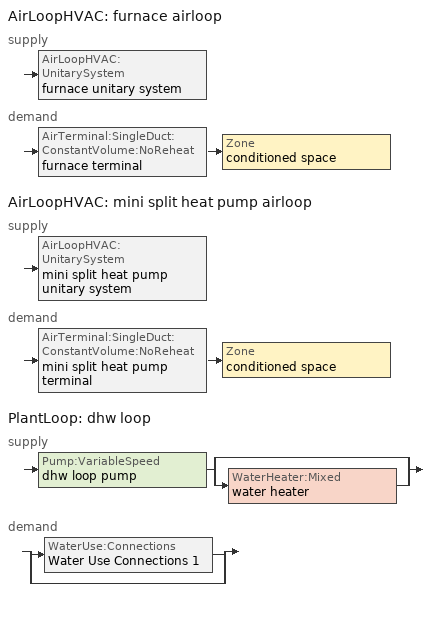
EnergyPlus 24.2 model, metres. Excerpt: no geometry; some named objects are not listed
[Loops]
AirLoopHVAC 'furnace airloop'
 supply: AirLoopHVAC:UnitarySystem 'furnace unitary system'
 demand: AirTerminal:SingleDuct:ConstantVolume:NoReheat 'furnace terminal' > Zone 'conditioned space'
AirLoopHVAC 'mini split heat pump airloop'
 supply: AirLoopHVAC:UnitarySystem 'mini split heat pump unitary system'
 demand: AirTerminal:SingleDuct:ConstantVolume:NoReheat 'mini split heat pump terminal' > Zone 'conditioned space'
PlantLoop 'dhw loop'
 supply: Pump:VariableSpeed 'dhw loop pump' > split
  | bypass
  | WaterHeater:Mixed 'water heater'
 demand: split
  | WaterUse:Connections 'Water Use Connections 1'
  | bypass
[ZoneControl:Thermostat]
conditioned space Thermostat: Zone or ZoneList=conditioned space; Control Type Schedule=conditioned space Thermostat Schedule; Control 1=conditioned space temperature setpoint; Temperature Difference Between Cutout And Setpoint {deltaC}=0
[ThermostatSetpoint:DualSetpoint]
conditioned space temperature setpoint: Heating Setpoint Temperature Schedule=heating setpoint; Cooling Setpoint Temperature Schedule=cooling setpoint
[AirLoopHVAC:UnitarySystem] Control Type=Load; Controlling Zone or Thermostat Location=conditioned space; Dehumidification Control Type=None; Availability Schedule=Always On Discrete; Fan Placement=BlowThrough; DX Heating Coil Sizing Ratio=1; Use DOAS DX Cooling Coil=No; Minimum Supply Air Temperature {C}=2; Latent Load Control=SensibleOnlyLoadControl; Heating Supply Air Flow Rate Method=SupplyAirFlowRate; No Load Supply Air Flow Rate Method=SupplyAirFlowRate; No Load Supply Air Flow Rate {m3/s}=0; No Load Supply Air Flow Rate Control Set To Low Speed=Yes; Maximum Supply Air Temperature {C}=48.8889; Maximum Outdoor Dry-Bulb Temperature for Supplemental Heater Operation {C}=21; Ancillary On-Cycle Electric Power {W}=0; Ancillary Off-Cycle Electric Power {W}=0
Name | Supply Fan | Supply Air Fan Operating Mode Schedule | Heating Coil | Cooling Supply Air Flow Rate Method | Heating Supply Air Flow Rate {m3/s} | Cooling Coil | Cooling Supply Air Flow Rate {m3/s} | Design Specification Multispeed Object
unit heater unitary system | unit heater supply fan | unit heater auto fan schedule | unit heater htg coil | None | 0.00141584
furnace unitary system | furnace supply fan | furnace auto fan schedule | furnace htg coil | None | 0.372838
mini split heat pump unitary system | mini split heat pump supply fan | mini split heat pump auto fan schedule | mini split heat pump htg coil | SupplyAirFlowRate | 0.472419 | mini split heat pump clg coil | 0.472419 | Unitary System Performance Multispeed 1
[Fan:SystemModel] Availability Schedule=Always On Discrete; Speed Control Method=Discrete; Electric Power Minimum Flow Rate Fraction=0.2; Design Pressure Rise {Pa}=500; Motor Efficiency=1; Motor In Air Stream Fraction=1; Design Electric Power Consumption {W}=Autosize; Design Power Sizing Method=PowerPerFlow; Electric Power Per Unit Flow Rate Per Unit Pressure {W/((m3/s)-Pa)}=1.66667; Fan Total Efficiency=0.7; Motor Loss Radiative Fraction=0
Name | Design Maximum Air Flow Rate {m3/s} | Electric Power Per Unit Flow Rate {W/(m3/s)} | Number of Speeds | Speed Flow Fraction 1 | Speed Electric Power Fraction 1 | Speed Flow Fraction 2 | Speed Electric Power Fraction 2 | Speed Flow Fraction 3 | Speed Electric Power Fraction 3 | Speed Flow Fraction 4 | Speed Electric Power Fraction 4
unit heater supply fan | 0.00141584 | 1e-06 | 1 | 1 | 1
furnace supply fan | 0.372838 | 1059.44 | 1 | 1 | 1
mini split heat pump supply fan | 0.581797 | 148.322 | 4 | 0.20706 | 0.00888 | 0.252 | 0.016 | 0.812 | 0.53539 | 1 | 1
[Coil:Heating:Fuel] Availability Schedule=Always On Discrete; On Cycle Parasitic Electric Load {W}=0; Off Cycle Parasitic Fuel Load {W}=0
Name | Fuel Type | Burner Efficiency | Nominal Capacity {W}
unit heater htg coil | OtherFuel1 | 0.75 | 0.293071
furnace htg coil | FuelOilNo2 | 0.83 | 12544.3
[AirTerminal:SingleDuct:ConstantVolume:NoReheat] Availability Schedule=Always On Discrete
Name | Maximum Air Flow Rate {m3/s}
furnace terminal | 0.372838
mini split heat pump terminal | 0.472419
[Zone equipment]
conditioned space: unit heater unitary system, furnace terminal, mini split heat pump terminal
[AirLoopHVAC] Design Return Air Flow Fraction of Supply Air Flow=1
Name | Design Supply Air Flow Rate {m3/s}
furnace airloop | 0.372838
mini split heat pump airloop | 0.472419
[Sizing:System] Type of Load to Size On=Sensible; Design Outdoor Air Flow Rate {m3/s}=Autosize; Central Heating Maximum System Air Flow Ratio=0.3; Preheat Design Temperature {C}=7; Preheat Design Humidity Ratio {kgWater/kgDryAir}=0.008; Precool Design Temperature {C}=12.8; Precool Design Humidity Ratio {kgWater/kgDryAir}=0.008; Central Cooling Design Supply Air Temperature {C}=12.8; Central Heating Design Supply Air Temperature {C}=16.7; Type of Zone Sum to Use=NonCoincident; 100% Outdoor Air in Cooling=Yes; 100% Outdoor Air in Heating=Yes; Central Cooling Design Supply Air Humidity Ratio {kgWater/kgDryAir}=0.0085; Central Heating Design Supply Air Humidity Ratio {kgWater/kgDryAir}=0.008; Cooling Supply Air Flow Rate Method=DesignDay; Cooling Supply Air Flow Rate {m3/s}=0; Cooling Supply Air Flow Rate Per Floor Area {m3/s-m2}=0.00996765; Cooling Fraction of Autosized Cooling Supply Air Flow Rate=1; Cooling Supply Air Flow Rate Per Unit Cooling Capacity {m3/s-W}=3.94755e-05; Heating Supply Air Flow Rate Method=DesignDay; Heating Supply Air Flow Rate {m3/s}=0; Heating Supply Air Flow Rate Per Floor Area {m3/s-m2}=0.00996765; Heating Fraction of Autosized Heating Supply Air Flow Rate=1; Heating Fraction of Autosized Cooling Supply Air Flow Rate=1; Heating Supply Air Flow Rate Per Unit Heating Capacity {m3/s-W}=3.15882e-05; System Outdoor Air Method=ZoneSum; Zone Maximum Outdoor Air Fraction=1; Cooling Design Capacity Method=CoolingDesignCapacity; Cooling Design Capacity {W}=Autosize; Cooling Design Capacity Per Floor Area {W/m2}=234.7; Fraction of Autosized Cooling Design Capacity=1; Heating Design Capacity Method=HeatingDesignCapacity; Heating Design Capacity {W}=Autosize; Heating Design Capacity Per Floor Area {W/m2}=157; Fraction of Autosized Heating Design Capacity=1; Central Cooling Capacity Control Method=OnOff; Occupant Diversity=Autosize
furnace airloop; mini split heat pump airloop
[AvailabilityManager:Scheduled] Schedule=Always On Discrete
furnace airloop Availability Manager; mini split heat pump airloop Availability Manager
[Coil:Heating:DX:MultiSpeed]
mini split heat pump htg coil: Availability Schedule=Always On Discrete; Minimum Outdoor Dry-Bulb Temperature for Compressor Operation {C}=-3.88889; Crankcase Heater Capacity {W}=50; Maximum Outdoor Dry-Bulb Temperature for Crankcase Heater Operation {C}=10; Defrost Energy Input Ratio Function of Temperature Curve=Defrosteir; Maximum Outdoor Dry-Bulb Temperature for Defrost Operation {C}=4.44444; Defrost Strategy=ReverseCycle; Defrost Control=Timed; Defrost Time Period Fraction=0.058333; Resistive Defrost Heater Capacity {W}=AutoSize; Apply Part Load Fraction to Speeds Greater than 1=No; Fuel Type=Electricity; Region number for Calculating HSPF=4; Number of Speeds=2; Speed Gross Rated Heating Capacity 1 {W}=2729.66; Speed Gross Rated Heating COP 1 {W/W}=4.34604; Speed Rated Air Flow Rate 1 {m3/s}=0.146598; Speed Rated Supply Air Fan Power Per Volume Flow Rate 2017 1 {W/(m3/s)}=773.3; Speed Rated Supply Air Fan Power Per Volume Flow Rate 2023 1 {W/(m3/s)}=934.4; Speed Heating Capacity Function of Temperature Curve Name 1=Heat-CAP-fT1; Speed Heating Capacity Function of Flow Fraction Curve Name 1=Heat-CAP-fFF1; Speed Energy Input Ratio Function of Temperature Curve Name 1=Heat-EIR-fT1; Speed Energy Input Ratio Function of Flow Fraction Curve Name 1=Heat-EIR-fFF1; Speed Part Load Fraction Correlation Curve Name 1=Heat-PLF-fPLR1; Speed Rated Waste Heat Fraction of Power Input 1=0.2; Speed Waste Heat Function of Temperature Curve Name 1=ConstantBiquadratic 1; Speed Gross Rated Heating Capacity 2 {W}=10751.2; Speed Gross Rated Heating COP 2 {W/W}=3.02323; Speed Rated Air Flow Rate 2 {m3/s}=0.581737; Speed Rated Supply Air Fan Power Per Volume Flow Rate 2017 2 {W/(m3/s)}=773.3; Speed Rated Supply Air Fan Power Per Volume Flow Rate 2023 2 {W/(m3/s)}=934.4; Speed Heating Capacity Function of Temperature Curve Name 2=Heat-CAP-fT2; Speed Heating Capacity Function of Flow Fraction Curve Name 2=Heat-CAP-fFF2; Speed Energy Input Ratio Function of Temperature Curve Name 2=Heat-EIR-fT2; Speed Energy Input Ratio Function of Flow Fraction Curve Name 2=Heat-EIR-fFF2; Speed Part Load Fraction Correlation Curve Name 2=Heat-PLF-fPLR2; Speed Rated Waste Heat Fraction of Power Input 2=0.2; Speed Waste Heat Function of Temperature Curve Name 2=ConstantBiquadratic 1
[Coil:Cooling:DX:MultiSpeed]
mini split heat pump clg coil: Availability Schedule=Always On Discrete; Condenser Type=AirCooled; Minimum Outdoor Dry-Bulb Temperature for Compressor Operation {C}=-25; Apply Part Load Fraction to Speeds Greater than 1=No; Apply Latent Degradation to Speeds Greater than 1=No; Crankcase Heater Capacity {W}=50; Maximum Outdoor Dry-Bulb Temperature for Crankcase Heater Operation {C}=10; Basin Heater Capacity {W/K}=0; Basin Heater Setpoint Temperature {C}=2; Fuel Type=Electricity; Number of Speeds=2; Speed Gross Rated Total Cooling Capacity 1 {W}=2244.75; Speed Gross Rated Sensible Heat Ratio 1=0.806404; Speed Gross Rated Cooling COP 1 {W/W}=4.53294; Speed Rated Air Flow Rate 1 {m3/s}=0.120454; Speed Rated Evaporator Fan Power Per Volume Flow Rate 2017 1 {W/(m3/s)}=773.3; Speed Rated Evaporator Fan Power Per Volume Flow Rate 2023 1 {W/(m3/s)}=934.4; Speed Total Cooling Capacity Function of Temperature Curve Name 1=Cool-CAP-fT1; Speed Total Cooling Capacity Function of Flow Fraction Curve Name 1=Cool-CAP-fFF1; Speed Energy Input Ratio Function of Temperature Curve Name 1=Cool-EIR-fT1; Speed Energy Input Ratio Function of Flow Fraction Curve Name 1=Cool-EIR-fFF1; Speed Part Load Fraction Correlation Curve Name 1=Cool-PLF-fPLR1; Speed Nominal Time for Condensate Removal to Begin 1 {s}=1000; Speed Ratio of Initial Moisture Evaporation Rate and Steady State Latent Capacity 1=1.5; Speed Maximum Cycling Rate 1 {cycles/hr}=3; Speed Latent Capacity Time Constant 1 {s}=45; Speed Rated Waste Heat Fraction of Power Input 1=0.2; Speed Waste Heat Function of Temperature Curve Name 1=ConstantBiquadratic; Speed Evaporative Condenser Effectiveness 1=0.9; Speed Evaporative Condenser Air Flow Rate 1 {m3/s}=AutoSize; Speed Rated Evaporative Condenser Pump Power Consumption 1 {W}=AutoSize; Speed Gross Rated Total Cooling Capacity 2 {W}=8846.18; Speed Gross Rated Sensible Heat Ratio 2=0.759942; Speed Gross Rated Cooling COP 2 {W/W}=3.26937; Speed Rated Air Flow Rate 2 {m3/s}=0.472369; Speed Rated Evaporator Fan Power Per Volume Flow Rate 2017 2 {W/(m3/s)}=773.3; Speed Rated Evaporator Fan Power Per Volume Flow Rate 2023 2 {W/(m3/s)}=934.4; Speed Total Cooling Capacity Function of Temperature Curve Name 2=Cool-CAP-fT2; Speed Total Cooling Capacity Function of Flow Fraction Curve Name 2=Cool-CAP-fFF2; Speed Energy Input Ratio Function of Temperature Curve Name 2=Cool-EIR-fT2; Speed Energy Input Ratio Function of Flow Fraction Curve Name 2=Cool-EIR-fFF2; Speed Part Load Fraction Correlation Curve Name 2=Cool-PLF-fPLR2; Speed Nominal Time for Condensate Removal to Begin 2 {s}=1000; Speed Ratio of Initial Moisture Evaporation Rate and Steady State Latent Capacity 2=1.5; Speed Maximum Cycling Rate 2 {cycles/hr}=3; Speed Latent Capacity Time Constant 2 {s}=45; Speed Rated Waste Heat Fraction of Power Input 2=0.2; Speed Waste Heat Function of Temperature Curve Name 2=ConstantBiquadratic; Speed Evaporative Condenser Effectiveness 2=0.9; Speed Evaporative Condenser Air Flow Rate 2 {m3/s}=AutoSize; Speed Rated Evaporative Condenser Pump Power Consumption 2 {W}=AutoSize
[UnitarySystemPerformance:Multispeed]
Unitary System Performance Multispeed 1: Number of Speeds for Heating=2; Number of Speeds for Cooling=2; Single Mode Operation=No; No Load Supply Air Flow Rate Ratio=1; Heating Speed Supply Air Flow Ratio 1=0.310345; Cooling Speed Supply Air Flow Ratio 1=0.255; Heating Speed Supply Air Flow Ratio 2=1.23153; Cooling Speed Supply Air Flow Ratio 2=1
[PlantLoop]
dhw loop: Fluid Type=Water; Plant Equipment Operation Scheme=dhw loop Operation Schemes; Maximum Loop Temperature {C}=100; Minimum Loop Temperature {C}=0; Maximum Loop Flow Rate {m3/s}=0.01; Minimum Loop Flow Rate {m3/s}=0; Plant Loop Volume {m3}=0.003; Load Distribution Scheme=Optimal; Plant Loop Demand Calculation Scheme=SingleSetpoint; Common Pipe Simulation=None
[Sizing:Plant]
dhw loop: Loop Type=Heating; Design Loop Exit Temperature {C}=56; Loop Design Temperature Difference {deltaC}=5.55556; Sizing Option=NonCoincident; Zone Timesteps in Averaging Window=1; Coincident Sizing Factor Mode=None
[Pump:VariableSpeed]
dhw loop pump: Design Maximum Flow Rate {m3/s}=0.01; Design Pump Head {Pa}=1; Design Power Consumption {W}=0; Motor Efficiency=0.85; Fraction of Motor Inefficiencies to Fluid Stream=0; Coefficient 1 of the Part Load Performance Curve=0; Coefficient 2 of the Part Load Performance Curve=1; Coefficient 3 of the Part Load Performance Curve=0; Coefficient 4 of the Part Load Performance Curve=0; Design Minimum Flow Rate {m3/s}=0; Pump Control Type=Intermittent; Skin Loss Radiative Fraction=0.5; Design Power Sizing Method=PowerPerFlowPerPressure; Design Electric Power per Unit Flow Rate {W/(m3/s)}=348701.1; Design Shaft Power per Unit Flow Rate per Unit Head {W/((m3/s)-Pa)}=1.28205; Design Minimum Flow Rate Fraction=0
[WaterHeater:Mixed]
water heater: Tank Volume {m3}=0.172615; Setpoint Temperature Schedule=water heater setpoint; Deadband Temperature Difference {deltaC}=2; Maximum Temperature Limit {C}=99; Heater Control Type=Cycle; Heater Maximum Capacity {W}=10550.6; Heater Minimum Capacity {W}=0; Heater Ignition Minimum Flow Rate {m3/s}=0; Heater Ignition Delay {s}=0; Heater Fuel Type=FuelOilNo2; Heater Thermal Efficiency=0.762416; Off Cycle Parasitic Fuel Consumption Rate {W}=0; Off Cycle Parasitic Fuel Type=Electricity; Off Cycle Parasitic Heat Fraction to Tank=0; On Cycle Parasitic Fuel Consumption Rate {W}=0; On Cycle Parasitic Fuel Type=Electricity; On Cycle Parasitic Heat Fraction to Tank=0; Ambient Temperature Indicator=Zone; Ambient Temperature Zone=conditioned space; Off Cycle Loss Coefficient to Ambient Temperature {W/K}=5.86756; Off Cycle Loss Fraction to Zone=0.64; On Cycle Loss Coefficient to Ambient Temperature {W/K}=5.86756; On Cycle Loss Fraction to Zone=1; Use Side Effectiveness=1; Source Side Effectiveness=1; Use Side Design Flow Rate {m3/s}=Autosize; Source Side Design Flow Rate {m3/s}=Autosize; Indirect Water Heating Recovery Time {hr}=1.5; Source Side Flow Control Mode=IndirectHeatPrimarySetpoint
[WaterHeater:Sizing]
water heater: Design Mode=PeakDraw; Time Storage Can Meet Peak Draw {hr}=0.538503; Time for Tank Recovery {hr}=0; Nominal Tank Volume for Autosizing Plant Connections {m3}=1
[SetpointManager:Scheduled]
Setpoint Manager Scheduled 1: Control Variable=Temperature; Schedule=dhw temp
[WaterUse:Connections]
Water Use Connections 1: Drain Water Heat Exchanger Type=None; Drain Water Heat Exchanger Destination=Plant; Water Use Equipment Name 1=dhw fixtures; Water Use Equipment Name 2=dhw distribution waste; Water Use Equipment Name 3=clothes washer; Water Use Equipment Name 4=dishwasher
[WaterUse:Equipment]
Name | Peak Flow Rate {m3/s} | Flow Rate Fraction Schedule | Target Temperature Schedule
dhw fixtures | 4.46098e-06 | dhw fixtures schedule | mixed water temperature schedule
dhw distribution waste | 1.35238e-06 | dhw fixtures schedule | mixed water temperature schedule
clothes washer | 9.69919e-07 | clothes washer schedule
dishwasher | 2.90872e-07 | dishwasher schedule
[PlantEquipmentOperationSchemes]
dhw loop Operation Schemes: Control Scheme Object Type 1=PlantEquipmentOperation:HeatingLoad; Control Scheme Name 1=dhw loop Heating Operation Scheme; Control Scheme Schedule Name 1=Always On Discrete
[PlantEquipmentOperation:HeatingLoad]
dhw loop Heating Operation Scheme: Load Range Lower Limit 1 {W}=0; Load Range Upper Limit 1 {W}=1000000000; Range Equipment List Name 1=dhw loop Heating Equipment List
[PlantEquipmentList]
dhw loop Heating Equipment List: WaterHeater:Mixed, water heater
[EnergyManagementSystem:GlobalVariable]
furnace_airloop_Fan_RTF
infil_program_Qfan
infil_program_Qinf
mini_split_heat_pump_airloop_Fan_RTF
natural_vent_program_Qnv
natural_vent_program_Qwhf
[EnergyManagementSystem:InternalVariable] Internal Data Type=Fan Maximum Mass Flow Rate
Name | Internal Data Index Key
furnace_airloop_max_sup_fan_mfr | furnace supply fan
mini_split_heat_pump_airloop_max_sup_fan_mfr | mini split heat pump supply fan
[EnergyManagementSystem:Sensor]
Name | Output:Variable or Output:Meter Index Key | Output:Variable or Output:Meter
airflow_gain | infil flow | Infiltration Sensible Heat Gain Energy
airflow_gain_1 | natural vent flow | Infiltration Sensible Heat Gain Energy
airflow_gain_2 | whole house fan flow | Infiltration Sensible Heat Gain Energy
airflow_loss | infil flow | Infiltration Sensible Heat Loss Energy
airflow_loss_1 | natural vent flow | Infiltration Sensible Heat Loss Energy
airflow_loss_2 | whole house fan flow | Infiltration Sensible Heat Loss Energy
clg_load_cond |  | Cooling:EnergyTransfer:Zone:CONDITIONED SPACE
clg_sp_s; clg_sp_s_1 | cooling setpoint | Schedule Value
clothes_dryer_exhaust_0_sch_s | clothes dryer exhaust 0 schedule | Schedule Value
conditioned_space_clg_unmet_s | conditioned space | Zone Cooling Setpoint Not Met Time
conditioned_space_htg_unmet_s | conditioned space | Zone Heating Setpoint Not Met Time
cool_season | cooling season schedule | Schedule Value
dhw_loss | water heater | Water Heater Heat Loss Energy
dhw_rtf | water heater | Water Heater Runtime Fraction
fridge_tin_s; tin_s; tin_s_1 | conditioned space | Zone Mean Air Temperature
furnace_airloop_Fan_RTF_s | furnace supply fan | Fan Runtime Fraction
furnace_htg_coil_s | furnace htg coil | Heating Coil Heating Energy
furnace_supply_fan_s | furnace supply fan | Fan Electricity Energy
htg_load_cond |  | Heating:EnergyTransfer:Zone:CONDITIONED SPACE
htg_sp_s; htg_sp_s_1 | heating setpoint | Schedule Value
ig_ee_conv | clothes dryer | Electric Equipment Convective Heating Energy
ig_ee_conv_1 | clothes washer | Electric Equipment Convective Heating Energy
ig_ee_conv_2 | cooking range | Electric Equipment Convective Heating Energy
ig_ee_conv_3 | dishwasher | Electric Equipment Convective Heating Energy
ig_ee_conv_4 | fridge | Electric Equipment Convective Heating Energy
ig_ee_conv_5 | misc plug loads | Electric Equipment Convective Heating Energy
ig_ee_conv_6 | whole house fan | Electric Equipment Convective Heating Energy
ig_ee_rad | clothes dryer | Electric Equipment Radiant Heating Energy
ig_ee_rad_1 | clothes washer | Electric Equipment Radiant Heating Energy
ig_ee_rad_2 | cooking range | Electric Equipment Radiant Heating Energy
ig_ee_rad_3 | dishwasher | Electric Equipment Radiant Heating Energy
ig_ee_rad_4 | fridge | Electric Equipment Radiant Heating Energy
ig_ee_rad_5 | misc plug loads | Electric Equipment Radiant Heating Energy
ig_ee_rad_6 | whole house fan | Electric Equipment Radiant Heating Energy
ig_lgt_conv | interior lighting | Lights Convective Heating Energy
ig_lgt_rad | interior lighting | Lights Radiant Heating Energy
ig_lgt_vis | interior lighting | Lights Visible Radiation Heating Energy
ig_oe_conv | clothes dryer 1 | Other Equipment Convective Heating Energy
ig_oe_conv_1 | cooking range 1 | Other Equipment Convective Heating Energy
ig_oe_conv_2 | general water use latent | Other Equipment Convective Heating Energy
ig_oe_conv_3 | general water use sensible | Other Equipment Convective Heating Energy
ig_oe_conv_4 | water heater energy adjustment1 | Other Equipment Convective Heating Energy
ig_oe_rad | clothes dryer 1 | Other Equipment Radiant Heating Energy
ig_oe_rad_1 | cooking range 1 | Other Equipment Radiant Heating Energy
ig_oe_rad_2 | general water use latent | Other Equipment Radiant Heating Energy
ig_oe_rad_3 | general water use sensible | Other Equipment Radiant Heating Energy
ig_oe_rad_4 | water heater energy adjustment1 | Other Equipment Radiant Heating Energy
ig_ppl_conv | occupants | People Convective Heating Energy
ig_ppl_rad | occupants | People Radiant Heating Energy
im_conv | furniture mass conditioned space 1 | Surface Inside Face Convection Heat Gain Energy
im_conv_1 | partition wall mass | Surface Inside Face Convection Heat Gain Energy
im_ig | furniture mass conditioned space 1 | Surface Inside Face Internal Gains Radiation Heat Gain Energy
im_ig_1 | partition wall mass | Surface Inside Face Internal Gains Radiation Heat Gain Energy
im_lgt | furniture mass conditioned space 1 | Surface Inside Face Lights Radiation Heat Gain Energy
im_lgt_1 | partition wall mass | Surface Inside Face Lights Radiation Heat Gain Energy
im_sol | furniture mass conditioned space 1 | Surface Inside Face Solar Radiation Heat Gain Energy
im_sol_1 | partition wall mass | Surface Inside Face Solar Radiation Heat Gain Energy
im_surf | furniture mass conditioned space 1 | Surface Inside Face Net Surface Thermal Radiation Heat Gain Energy
im_surf_1 | partition wall mass | Surface Inside Face Net Surface Thermal Radiation Heat Gain Energy
mech_vent_bath_fan_0_sch_s | mech vent bath fan 0 schedule | Schedule Value
mech_vent_range_fan_0_sch_s | mech vent range fan 0 schedule | Schedule Value
mini_split_heat_pump_airloop_Fan_RTF_s | mini split heat pump supply fan | Fan Runtime Fraction Speed 1
mini_split_heat_pump_airloop_Fan_RTF_s_1 | mini split heat pump supply fan | Fan Runtime Fraction Speed 2
mini_split_heat_pump_airloop_Fan_RTF_s_2 | mini split heat pump supply fan | Fan Runtime Fraction Speed 3
mini_split_heat_pump_airloop_Fan_RTF_s_3 | mini split heat pump supply fan | Fan Runtime Fraction Speed 4
mini_split_heat_pump_clg_coil_s | mini split heat pump clg coil | Cooling Coil Total Cooling Energy
mini_split_heat_pump_htg_coil_s | mini split heat pump htg coil | Heating Coil Heating Energy
mini_split_heat_pump_supply_fan_s | mini split heat pump supply fan | Fan Electricity Energy
mv_conv | mech vent bath fan 0 | Electric Equipment Convective Heating Energy
mv_conv_1 | mech vent house fan | Electric Equipment Convective Heating Energy
mv_conv_2 | mech vent house fan cfis | Electric Equipment Convective Heating Energy
mv_conv_3 | mech vent range fan 0 | Electric Equipment Convective Heating Energy
mv_conv_4 | mech vent house fan latent load | Other Equipment Convective Heating Energy
mv_conv_5 | mech vent house fan sensible load | Other Equipment Convective Heating Energy
mv_rad | mech vent bath fan 0 | Electric Equipment Radiant Heating Energy
mv_rad_1 | mech vent house fan | Electric Equipment Radiant Heating Energy
mv_rad_2 | mech vent house fan cfis | Electric Equipment Radiant Heating Energy
mv_rad_3 | mech vent range fan 0 | Electric Equipment Radiant Heating Energy
mv_rad_4 | mech vent house fan latent load | Other Equipment Radiant Heating Energy
mv_rad_5 | mech vent house fan sensible load | Other Equipment Radiant Heating Energy
natural_vent_s | natural vent schedule | Schedule Value
out_pb_s |  | Site Outdoor Air Barometric Pressure
out_wt_s |  | Site Outdoor Air Humidity Ratio
site_vw_s |  | Site Wind Speed
ss_back_out | Window1 | Surface Window Shortwave from Zone Back Out Window Heat Transfer Rate
ss_back_out_1 | Window10 | Surface Window Shortwave from Zone Back Out Window Heat Transfer Rate
ss_back_out_10 | Window7 | Surface Window Shortwave from Zone Back Out Window Heat Transfer Rate
ss_back_out_11 | Window9 | Surface Window Shortwave from Zone Back Out Window Heat Transfer Rate
ss_back_out_2 | Window11 | Surface Window Shortwave from Zone Back Out Window Heat Transfer Rate
ss_back_out_3 | Window13 | Surface Window Shortwave from Zone Back Out Window Heat Transfer Rate
ss_back_out_4 | Window14 | Surface Window Shortwave from Zone Back Out Window Heat Transfer Rate
ss_back_out_5 | Window2 | Surface Window Shortwave from Zone Back Out Window Heat Transfer Rate
ss_back_out_6 | Window3 | Surface Window Shortwave from Zone Back Out Window Heat Transfer Rate
ss_back_out_7 | Window4 | Surface Window Shortwave from Zone Back Out Window Heat Transfer Rate
ss_back_out_8 | Window5 | Surface Window Shortwave from Zone Back Out Window Heat Transfer Rate
ss_back_out_9 | Window6 | Surface Window Shortwave from Zone Back Out Window Heat Transfer Rate
ss_conv | Door1 | Surface Inside Face Convection Heat Gain Energy
ss_conv_1 | Door2 | Surface Inside Face Convection Heat Gain Energy
ss_conv_10 | Window4 | Surface Inside Face Convection Heat Gain Energy
ss_conv_11 | Window5 | Surface Inside Face Convection Heat Gain Energy
ss_conv_12 | Window6 | Surface Inside Face Convection Heat Gain Energy
ss_conv_13 | Window7 | Surface Inside Face Convection Heat Gain Energy
ss_conv_14 | Window9 | Surface Inside Face Convection Heat Gain Energy
ss_conv_2 | Door3 | Surface Inside Face Convection Heat Gain Energy
ss_conv_3 | Window1 | Surface Inside Face Convection Heat Gain Energy
ss_conv_4 | Window10 | Surface Inside Face Convection Heat Gain Energy
ss_conv_5 | Window11 | Surface Inside Face Convection Heat Gain Energy
ss_conv_6 | Window13 | Surface Inside Face Convection Heat Gain Energy
ss_conv_7 | Window14 | Surface Inside Face Convection Heat Gain Energy
ss_conv_8 | Window2 | Surface Inside Face Convection Heat Gain Energy
ss_conv_9 | Window3 | Surface Inside Face Convection Heat Gain Energy
ss_ig | Door1 | Surface Inside Face Internal Gains Radiation Heat Gain Energy
ss_ig_1 | Door2 | Surface Inside Face Internal Gains Radiation Heat Gain Energy
ss_ig_10 | Window4 | Surface Inside Face Internal Gains Radiation Heat Gain Energy
ss_ig_11 | Window5 | Surface Inside Face Internal Gains Radiation Heat Gain Energy
ss_ig_12 | Window6 | Surface Inside Face Internal Gains Radiation Heat Gain Energy
ss_ig_13 | Window7 | Surface Inside Face Internal Gains Radiation Heat Gain Energy
ss_ig_14 | Window9 | Surface Inside Face Internal Gains Radiation Heat Gain Energy
ss_ig_2 | Door3 | Surface Inside Face Internal Gains Radiation Heat Gain Energy
ss_ig_3 | Window1 | Surface Inside Face Internal Gains Radiation Heat Gain Energy
ss_ig_4 | Window10 | Surface Inside Face Internal Gains Radiation Heat Gain Energy
ss_ig_5 | Window11 | Surface Inside Face Internal Gains Radiation Heat Gain Energy
ss_ig_6 | Window13 | Surface Inside Face Internal Gains Radiation Heat Gain Energy
ss_ig_7 | Window14 | Surface Inside Face Internal Gains Radiation Heat Gain Energy
ss_ig_8 | Window2 | Surface Inside Face Internal Gains Radiation Heat Gain Energy
ss_ig_9 | Window3 | Surface Inside Face Internal Gains Radiation Heat Gain Energy
ss_lgt | Door1 | Surface Inside Face Lights Radiation Heat Gain Energy
ss_lgt_1 | Door2 | Surface Inside Face Lights Radiation Heat Gain Energy
ss_lgt_2 | Door3 | Surface Inside Face Lights Radiation Heat Gain Energy
ss_sol | Door1 | Surface Inside Face Solar Radiation Heat Gain Energy
ss_sol_1 | Door2 | Surface Inside Face Solar Radiation Heat Gain Energy
ss_sol_2 | Door3 | Surface Inside Face Solar Radiation Heat Gain Energy
ss_surf | Door1 | Surface Inside Face Net Surface Thermal Radiation Heat Gain Energy
ss_surf_1 | Door2 | Surface Inside Face Net Surface Thermal Radiation Heat Gain Energy
ss_surf_10 | Window4 | Surface Inside Face Net Surface Thermal Radiation Heat Gain Energy
ss_surf_11 | Window5 | Surface Inside Face Net Surface Thermal Radiation Heat Gain Energy
ss_surf_12 | Window6 | Surface Inside Face Net Surface Thermal Radiation Heat Gain Energy
ss_surf_13 | Window7 | Surface Inside Face Net Surface Thermal Radiation Heat Gain Energy
ss_surf_14 | Window9 | Surface Inside Face Net Surface Thermal Radiation Heat Gain Energy
ss_surf_2 | Door3 | Surface Inside Face Net Surface Thermal Radiation Heat Gain Energy
ss_surf_3 | Window1 | Surface Inside Face Net Surface Thermal Radiation Heat Gain Energy
ss_surf_4 | Window10 | Surface Inside Face Net Surface Thermal Radiation Heat Gain Energy
ss_surf_5 | Window11 | Surface Inside Face Net Surface Thermal Radiation Heat Gain Energy
ss_surf_6 | Window13 | Surface Inside Face Net Surface Thermal Radiation Heat Gain Energy
ss_surf_7 | Window14 | Surface Inside Face Net Surface Thermal Radiation Heat Gain Energy
ss_surf_8 | Window2 | Surface Inside Face Net Surface Thermal Radiation Heat Gain Energy
ss_surf_9 | Window3 | Surface Inside Face Net Surface Thermal Radiation Heat Gain Energy
ss_trans_in | Window1 | Surface Window Transmitted Solar Radiation Rate
ss_trans_in_1 | Window10 | Surface Window Transmitted Solar Radiation Rate
ss_trans_in_10 | Window7 | Surface Window Transmitted Solar Radiation Rate
ss_trans_in_11 | Window9 | Surface Window Transmitted Solar Radiation Rate
ss_trans_in_2 | Window11 | Surface Window Transmitted Solar Radiation Rate
ss_trans_in_3 | Window13 | Surface Window Transmitted Solar Radiation Rate
ss_trans_in_4 | Window14 | Surface Window Transmitted Solar Radiation Rate
ss_trans_in_5 | Window2 | Surface Window Transmitted Solar Radiation Rate
ss_trans_in_6 | Window3 | Surface Window Transmitted Solar Radiation Rate
ss_trans_in_7 | Window4 | Surface Window Transmitted Solar Radiation Rate
ss_trans_in_8 | Window5 | Surface Window Transmitted Solar Radiation Rate
ss_trans_in_9 | Window6 | Surface Window Transmitted Solar Radiation Rate
ss_trans_out | Window1 | Surface Inside Face Initial Transmitted Diffuse Transmitted Out Window Solar Radiation Rate
ss_trans_out_1 | Window10 | Surface Inside Face Initial Transmitted Diffuse Transmitted Out Window Solar Radiation Rate
ss_trans_out_10 | Window7 | Surface Inside Face Initial Transmitted Diffuse Transmitted Out Window Solar Radiation Rate
ss_trans_out_11 | Window9 | Surface Inside Face Initial Transmitted Diffuse Transmitted Out Window Solar Radiation Rate
ss_trans_out_2 | Window11 | Surface Inside Face Initial Transmitted Diffuse Transmitted Out Window Solar Radiation Rate
ss_trans_out_3 | Window13 | Surface Inside Face Initial Transmitted Diffuse Transmitted Out Window Solar Radiation Rate
ss_trans_out_4 | Window14 | Surface Inside Face Initial Transmitted Diffuse Transmitted Out Window Solar Radiation Rate
ss_trans_out_5 | Window2 | Surface Inside Face Initial Transmitted Diffuse Transmitted Out Window Solar Radiation Rate
ss_trans_out_6 | Window3 | Surface Inside Face Initial Transmitted Diffuse Transmitted Out Window Solar Radiation Rate
ss_trans_out_7 | Window4 | Surface Inside Face Initial Transmitted Diffuse Transmitted Out Window Solar Radiation Rate
ss_trans_out_8 | Window5 | Surface Inside Face Initial Transmitted Diffuse Transmitted Out Window Solar Radiation Rate
ss_trans_out_9 | Window6 | Surface Inside Face Initial Transmitted Diffuse Transmitted Out Window Solar Radiation Rate
s_conv | Floor1 | Surface Inside Face Convection Heat Gain Energy
s_conv_1 | Floor2 | Surface Inside Face Convection Heat Gain Energy
s_conv_10 | RimJoist2:135 | Surface Inside Face Convection Heat Gain Energy
s_conv_11 | RimJoist2:225 | Surface Inside Face Convection Heat Gain Energy
s_conv_12 | RimJoist2:315 | Surface Inside Face Convection Heat Gain Energy
s_conv_13 | RimJoist2:45 | Surface Inside Face Convection Heat Gain Energy
s_conv_14 | Slab1 | Surface Inside Face Convection Heat Gain Energy
s_conv_15 | Wall1:135 | Surface Inside Face Convection Heat Gain Energy
s_conv_16 | Wall1:225 | Surface Inside Face Convection Heat Gain Energy
s_conv_17 | Wall1:315 | Surface Inside Face Convection Heat Gain Energy
s_conv_18 | Wall1:45 | Surface Inside Face Convection Heat Gain Energy
s_conv_19 | Wall3:135 | Surface Inside Face Convection Heat Gain Energy
s_conv_2 | Floor3 | Surface Inside Face Convection Heat Gain Energy
s_conv_20 | Wall3:225 | Surface Inside Face Convection Heat Gain Energy
s_conv_21 | Wall3:315 | Surface Inside Face Convection Heat Gain Energy
s_conv_22 | Wall3:45 | Surface Inside Face Convection Heat Gain Energy
s_conv_3 | FoundationWall1 | Surface Inside Face Convection Heat Gain Energy
s_conv_4 | inferred conditioned ceiling | Surface Inside Face Convection Heat Gain Energy
s_conv_5 | inferred conditioned floor | Surface Inside Face Convection Heat Gain Energy
s_conv_6 | RimJoist1:135 | Surface Inside Face Convection Heat Gain Energy
s_conv_7 | RimJoist1:225 | Surface Inside Face Convection Heat Gain Energy
s_conv_8 | RimJoist1:315 | Surface Inside Face Convection Heat Gain Energy
s_conv_9 | RimJoist1:45 | Surface Inside Face Convection Heat Gain Energy
s_ig | Floor1 | Surface Inside Face Internal Gains Radiation Heat Gain Energy
s_ig_1 | Floor2 | Surface Inside Face Internal Gains Radiation Heat Gain Energy
s_ig_10 | RimJoist2:135 | Surface Inside Face Internal Gains Radiation Heat Gain Energy
s_ig_11 | RimJoist2:225 | Surface Inside Face Internal Gains Radiation Heat Gain Energy
s_ig_12 | RimJoist2:315 | Surface Inside Face Internal Gains Radiation Heat Gain Energy
s_ig_13 | RimJoist2:45 | Surface Inside Face Internal Gains Radiation Heat Gain Energy
s_ig_14 | Slab1 | Surface Inside Face Internal Gains Radiation Heat Gain Energy
s_ig_15 | Wall1:135 | Surface Inside Face Internal Gains Radiation Heat Gain Energy
s_ig_16 | Wall1:225 | Surface Inside Face Internal Gains Radiation Heat Gain Energy
s_ig_17 | Wall1:315 | Surface Inside Face Internal Gains Radiation Heat Gain Energy
s_ig_18 | Wall1:45 | Surface Inside Face Internal Gains Radiation Heat Gain Energy
s_ig_19 | Wall3:135 | Surface Inside Face Internal Gains Radiation Heat Gain Energy
s_ig_2 | Floor3 | Surface Inside Face Internal Gains Radiation Heat Gain Energy
s_ig_20 | Wall3:225 | Surface Inside Face Internal Gains Radiation Heat Gain Energy
s_ig_21 | Wall3:315 | Surface Inside Face Internal Gains Radiation Heat Gain Energy
s_ig_22 | Wall3:45 | Surface Inside Face Internal Gains Radiation Heat Gain Energy
s_ig_3 | FoundationWall1 | Surface Inside Face Internal Gains Radiation Heat Gain Energy
s_ig_4 | inferred conditioned ceiling | Surface Inside Face Internal Gains Radiation Heat Gain Energy
s_ig_5 | inferred conditioned floor | Surface Inside Face Internal Gains Radiation Heat Gain Energy
s_ig_6 | RimJoist1:135 | Surface Inside Face Internal Gains Radiation Heat Gain Energy
s_ig_7 | RimJoist1:225 | Surface Inside Face Internal Gains Radiation Heat Gain Energy
s_ig_8 | RimJoist1:315 | Surface Inside Face Internal Gains Radiation Heat Gain Energy
s_ig_9 | RimJoist1:45 | Surface Inside Face Internal Gains Radiation Heat Gain Energy
s_lgt | Floor1 | Surface Inside Face Lights Radiation Heat Gain Energy
s_lgt_1 | Floor2 | Surface Inside Face Lights Radiation Heat Gain Energy
s_lgt_10 | RimJoist2:135 | Surface Inside Face Lights Radiation Heat Gain Energy
s_lgt_11 | RimJoist2:225 | Surface Inside Face Lights Radiation Heat Gain Energy
s_lgt_12 | RimJoist2:315 | Surface Inside Face Lights Radiation Heat Gain Energy
s_lgt_13 | RimJoist2:45 | Surface Inside Face Lights Radiation Heat Gain Energy
s_lgt_14 | Slab1 | Surface Inside Face Lights Radiation Heat Gain Energy
s_lgt_15 | Wall1:135 | Surface Inside Face Lights Radiation Heat Gain Energy
s_lgt_16 | Wall1:225 | Surface Inside Face Lights Radiation Heat Gain Energy
s_lgt_17 | Wall1:315 | Surface Inside Face Lights Radiation Heat Gain Energy
s_lgt_18 | Wall1:45 | Surface Inside Face Lights Radiation Heat Gain Energy
s_lgt_19 | Wall3:135 | Surface Inside Face Lights Radiation Heat Gain Energy
s_lgt_2 | Floor3 | Surface Inside Face Lights Radiation Heat Gain Energy
s_lgt_20 | Wall3:225 | Surface Inside Face Lights Radiation Heat Gain Energy
s_lgt_21 | Wall3:315 | Surface Inside Face Lights Radiation Heat Gain Energy
s_lgt_22 | Wall3:45 | Surface Inside Face Lights Radiation Heat Gain Energy
s_lgt_3 | FoundationWall1 | Surface Inside Face Lights Radiation Heat Gain Energy
s_lgt_4 | inferred conditioned ceiling | Surface Inside Face Lights Radiation Heat Gain Energy
s_lgt_5 | inferred conditioned floor | Surface Inside Face Lights Radiation Heat Gain Energy
s_lgt_6 | RimJoist1:135 | Surface Inside Face Lights Radiation Heat Gain Energy
s_lgt_7 | RimJoist1:225 | Surface Inside Face Lights Radiation Heat Gain Energy
s_lgt_8 | RimJoist1:315 | Surface Inside Face Lights Radiation Heat Gain Energy
s_lgt_9 | RimJoist1:45 | Surface Inside Face Lights Radiation Heat Gain Energy
s_sol | Floor1 | Surface Inside Face Solar Radiation Heat Gain Energy
s_sol_1 | Floor2 | Surface Inside Face Solar Radiation Heat Gain Energy
s_sol_10 | RimJoist2:135 | Surface Inside Face Solar Radiation Heat Gain Energy
s_sol_11 | RimJoist2:225 | Surface Inside Face Solar Radiation Heat Gain Energy
s_sol_12 | RimJoist2:315 | Surface Inside Face Solar Radiation Heat Gain Energy
s_sol_13 | RimJoist2:45 | Surface Inside Face Solar Radiation Heat Gain Energy
s_sol_14 | Slab1 | Surface Inside Face Solar Radiation Heat Gain Energy
s_sol_15 | Wall1:135 | Surface Inside Face Solar Radiation Heat Gain Energy
s_sol_16 | Wall1:225 | Surface Inside Face Solar Radiation Heat Gain Energy
s_sol_17 | Wall1:315 | Surface Inside Face Solar Radiation Heat Gain Energy
s_sol_18 | Wall1:45 | Surface Inside Face Solar Radiation Heat Gain Energy
s_sol_19 | Wall3:135 | Surface Inside Face Solar Radiation Heat Gain Energy
s_sol_2 | Floor3 | Surface Inside Face Solar Radiation Heat Gain Energy
s_sol_20 | Wall3:225 | Surface Inside Face Solar Radiation Heat Gain Energy
s_sol_21 | Wall3:315 | Surface Inside Face Solar Radiation Heat Gain Energy
s_sol_22 | Wall3:45 | Surface Inside Face Solar Radiation Heat Gain Energy
s_sol_3 | FoundationWall1 | Surface Inside Face Solar Radiation Heat Gain Energy
s_sol_4 | inferred conditioned ceiling | Surface Inside Face Solar Radiation Heat Gain Energy
s_sol_5 | inferred conditioned floor | Surface Inside Face Solar Radiation Heat Gain Energy
s_sol_6 | RimJoist1:135 | Surface Inside Face Solar Radiation Heat Gain Energy
s_sol_7 | RimJoist1:225 | Surface Inside Face Solar Radiation Heat Gain Energy
s_sol_8 | RimJoist1:315 | Surface Inside Face Solar Radiation Heat Gain Energy
s_sol_9 | RimJoist1:45 | Surface Inside Face Solar Radiation Heat Gain Energy
s_surf | Floor1 | Surface Inside Face Net Surface Thermal Radiation Heat Gain Energy
s_surf_1 | Floor2 | Surface Inside Face Net Surface Thermal Radiation Heat Gain Energy
s_surf_10 | RimJoist2:135 | Surface Inside Face Net Surface Thermal Radiation Heat Gain Energy
s_surf_11 | RimJoist2:225 | Surface Inside Face Net Surface Thermal Radiation Heat Gain Energy
s_surf_12 | RimJoist2:315 | Surface Inside Face Net Surface Thermal Radiation Heat Gain Energy
s_surf_13 | RimJoist2:45 | Surface Inside Face Net Surface Thermal Radiation Heat Gain Energy
s_surf_14 | Slab1 | Surface Inside Face Net Surface Thermal Radiation Heat Gain Energy
s_surf_15 | Wall1:135 | Surface Inside Face Net Surface Thermal Radiation Heat Gain Energy
s_surf_16 | Wall1:225 | Surface Inside Face Net Surface Thermal Radiation Heat Gain Energy
s_surf_17 | Wall1:315 | Surface Inside Face Net Surface Thermal Radiation Heat Gain Energy
s_surf_18 | Wall1:45 | Surface Inside Face Net Surface Thermal Radiation Heat Gain Energy
s_surf_19 | Wall3:135 | Surface Inside Face Net Surface Thermal Radiation Heat Gain Energy
s_surf_2 | Floor3 | Surface Inside Face Net Surface Thermal Radiation Heat Gain Energy
s_surf_20 | Wall3:225 | Surface Inside Face Net Surface Thermal Radiation Heat Gain Energy
s_surf_21 | Wall3:315 | Surface Inside Face Net Surface Thermal Radiation Heat Gain Energy
s_surf_22 | Wall3:45 | Surface Inside Face Net Surface Thermal Radiation Heat Gain Energy
s_surf_3 | FoundationWall1 | Surface Inside Face Net Surface Thermal Radiation Heat Gain Energy
s_surf_4 | inferred conditioned ceiling | Surface Inside Face Net Surface Thermal Radiation Heat Gain Energy
s_surf_5 | inferred conditioned floor | Surface Inside Face Net Surface Thermal Radiation Heat Gain Energy
s_surf_6 | RimJoist1:135 | Surface Inside Face Net Surface Thermal Radiation Heat Gain Energy
s_surf_7 | RimJoist1:225 | Surface Inside Face Net Surface Thermal Radiation Heat Gain Energy
s_surf_8 | RimJoist1:315 | Surface Inside Face Net Surface Thermal Radiation Heat Gain Energy
s_surf_9 | RimJoist1:45 | Surface Inside Face Net Surface Thermal Radiation Heat Gain Energy
tout_db; tout_db_1 | Environment | Site Outdoor Air Drybulb Temperature
tout_s | conditioned space | Zone Outdoor Air Drybulb Temperature
unit_heater_htg_coil_s | unit heater htg coil | Heating Coil Heating Energy
unit_heater_supply_fan_s | unit heater supply fan | Fan Electricity Energy
water_heater_energy | water heater | Water Heater FuelOilNo2 Rate
water_heater_off_cycle_parasitic | water heater | Water Heater Off Cycle Parasitic Electricity Rate
water_heater_on_cycle_parasitic | water heater | Water Heater On Cycle Parasitic Electricity Rate
win_s | conditioned space | Zone Air Humidity Ratio
[EnergyManagementSystem:Actuator]
Name | Actuated Component Unique | Actuated Component Type | Actuated Component Control Type
fridge_schedule_act | fridge schedule | Schedule:Constant | Schedule Value
infil_flow_act | infil flow | Zone Infiltration | Air Exchange Flow Rate
mech_vent_house_fan_cfis_act | mech vent house fan cfis | ElectricEquipment | Electricity Rate
mech_vent_house_fan_latent_load_act | mech vent house fan latent load | OtherEquipment | Power Level
mech_vent_house_fan_sensible_load_act | mech vent house fan sensible load | OtherEquipment | Power Level
mini_split_heat_pump_supply_fan_pressure_rise_act | mini split heat pump supply fan | Fan | Fan Pressure Rise
mini_split_heat_pump_supply_fan_total_efficiency_act | mini split heat pump supply fan | Fan | Fan Total Efficiency
natural_vent_flow_act | natural vent flow | Zone Infiltration | Air Exchange Flow Rate
Sequential_Fraction_Schedule_2_act | Sequential Fraction Schedule 2 | Schedule:Constant | Schedule Value
water_heater_ec_adj_act | water heater energy adjustment1 | OtherEquipment | Power Level
whole_house_fan_act | whole house fan | ElectricEquipment | Electricity Rate
whole_house_fan_flow_act | whole house fan flow | Zone Infiltration | Air Exchange Flow Rate
whole_house_fan_mix_act | whole house fan mix | ZoneMixing | Air Exchange Flow Rate
[EnergyManagementSystem:Program]
fridge_schedule_program: Set Tin = fridge_tin_s*(9.0/5.0)+32.0; Set fridge_schedule_act = 0; If (Hour == 0); Set fridge_schedule_act = (-0.487+0.019*Tin); ElseIf (Hour == 1); Set fridge_schedule_act = (-0.34+0.016*Tin); ElseIf (Hour == 2); Set fridge_schedule_act = (-0.37+0.017*Tin); ElseIf (Hour == 3); Set fridge_schedule_act = (-0.361+0.016*Tin); ElseIf (Hour == 4); Set fridge_schedule_act = (-0.515+0.018*Tin); ElseIf (Hour == 5); Set fridge_schedule_act = (-0.684+0.021*Tin); ElseIf (Hour == 6); Set fridge_schedule_act = (-0.471+0.019*Tin); ElseIf (Hour == 7); Set fridge_schedule_act = (-0.159+0.015*Tin); ElseIf (Hour == 8); Set fridge_schedule_act = (-0.079+0.015*Tin); ElseIf (Hour == 9); Set fridge_schedule_act = (-0.417+0.019*Tin); ElseIf (Hour == 10); Set fridge_schedule_act = (-0.411+0.018*Tin); ElseIf (Hour == 11); Set fridge_schedule_act = (-0.386+0.018*Tin); ElseIf (Hour == 12); Set fridge_schedule_act = (-0.24+0.016*Tin); ElseIf (Hour == 13); Set fridge_schedule_act = (-0.314+0.017*Tin); ElseIf (Hour == 14); Set fridge_schedule_act = (-0.16+0.015*Tin); ElseIf (Hour == 15); Set fridge_schedule_act = (-0.121+0.015*Tin); ElseIf (Hour == 16); Set fridge_schedule_act = (-0.469+0.02*Tin); ElseIf (Hour == 17); Set fridge_schedule_act = (-0.412+0.02*Tin); ElseIf (Hour == 18); Set fridge_schedule_act = (-0.091+0.017*Tin); ElseIf (Hour == 19); Set fridge_schedule_act = (0.077+0.014*Tin); ElseIf (Hour == 20); Set fridge_schedule_act = (-0.118+0.016*Tin); ElseIf (Hour == 21); Set fridge_schedule_act = (-0.247+0.017*Tin); ElseIf (Hour == 22); Set fridge_schedule_act = (-0.445+0.019*Tin); ElseIf (Hour == 23); Set fridge_schedule_act = (-0.544+0.02*Tin); EndIf
furnace_supply_fan_disaggregate_program: Set furnace_supply_fan_backup_htg = 0; If furnace_htg_coil_s > 0; Set furnace_supply_fan_backup_htg = furnace_supply_fan_s; EndIf
infil_program: Set p_m = 0.14; Set p_s = 0.22; Set s_m = 270; Set s_s = 370; Set z_m = 9.99744; Set z_s = 3.2496311964430413; Set f_t = (((s_m/z_m)^p_m)*((z_s/s_s)^p_s)); Set Tdiff = tin_s-tout_s; Set dT = @Abs Tdiff; Set c = 0.0504; Set Cs = 0.0796; Set Cw = 0.1502; Set n = 0.65; Set sft = (f_t*0.54); Set temp1 = ((c*Cw)*((sft*site_vw_s)^(2*n)))^2; Set Qinf = (((c*Cs*(dT^n))^2)+temp1)^0.5; Set Qinf = (@Max Qinf 0); Set mech_vent_house_fan_sensible_load_act = 0.0; Set mech_vent_house_fan_latent_load_act = 0.0; Set OASupInPb = out_pb_s; Set OASupInTemp = tout_s; Set OASupInW = out_wt_s; Set OASupRho = (@RhoAirFnPbTdbW OASupInPb OASupInTemp OASupInW); Set OASupCp = (@CpAirFnW OASupInW); Set OASupInEnth = (@HFnTdbW OASupInTemp OASupInW); Set ZoneTemp = tin_s; Set ZoneW = win_s; Set ZoneCp = (@CpAirFnW ZoneW); Set ZoneAirEnth = (@HFnTdbW ZoneTemp ZoneW); Set mech_vent_house_fan_cfis_act = 0.0; Set QWHV_cfis_sup = 0.0; Set QWHV_cfis_suppl_sup = 0.0; Set QWHV_cfis_suppl_exh = 0.0; Set Qrange = 0; Set Qrange = Qrange + 0.075 * mech_vent_range_fan_0_sch_s; Set Qbath = 0; Set Qbath = Qbath + 0.066 * mech_vent_bath_fan_0_sch_s; Set Qdryer = 0; Set Qdryer = Qdryer + 0.00308 * clothes_dryer_exhaust_0_sch_s; Set QWHV_sup = 0.0; Set QWHV_exh = 0.0; Set Qsupply = QWHV_sup + QWHV_cfis_sup + QWHV_cfis_suppl_sup; Set Qexhaust = Qrange + Qbath + Qdryer + QWHV_exh + QWHV_cfis_suppl_exh; Set Qfan = (@Max Qexhaust Qsupply); Set Qducts = 0; If Qducts < 0; Set Qsupply = Qsupply - Qducts; Else; Set Qexhaust = Qexhaust + Qducts; EndIf; Set Qfan_with_ducts = (@Max Qexhaust Qsupply); Set Qimb = (@Abs (Qsupply - Qexhaust)); If Qinf + Qimb > 0; Set Qtot = Qfan_with_ducts + (Qinf^2) / (Qinf + Qimb); Else; Set Qtot = Qfan_with_ducts; EndIf; Set Qinf_adj = Qtot - Qfan; Set infil_flow_act = Qinf_adj; Set infil_program_Qinf = Qinf_adj; Set infil_program_Qfan = Qfan; Set Qload = Qfan; Set Effectiveness_Sens = 0.0; Set Effectiveness_Lat = 0.0; Set Fan_MFR = Qload * OASupRho; Set ZoneInEnth = OASupInEnth; Set ZoneInTemp = OASupInTemp; Set FanTotalToCond = Fan_MFR * (ZoneInEnth - ZoneAirEnth); Set FanSensToCond = Fan_MFR * ZoneCp * (ZoneInTemp - ZoneTemp); Set FanLatToCond = FanTotalToCond - FanSensToCond; Set mech_vent_house_fan_sensible_load_act = mech_vent_house_fan_sensible_load_act + FanSensToCond; Set mech_vent_house_fan_latent_load_act = mech_vent_house_fan_latent_load_act + FanLatToCond
mini_split_heat_pump_supply_fan_disaggregate_program: Set mini_split_heat_pump_supply_fan_clg = 0; Set mini_split_heat_pump_supply_fan_primary_htg = 0; If mini_split_heat_pump_clg_coil_s > 0; Set mini_split_heat_pump_supply_fan_clg = mini_split_heat_pump_supply_fan_s; Else; Set mini_split_heat_pump_supply_fan_primary_htg = mini_split_heat_pump_supply_fan_s; EndIf
mini_split_heat_pump_supply_fan_power_program: If tout_db_1 < -3.89; Set mini_split_heat_pump_supply_fan_pressure_rise_act = 0; Set mini_split_heat_pump_supply_fan_total_efficiency_act = 1; Else; Set mini_split_heat_pump_supply_fan_pressure_rise_act = NULL; Set mini_split_heat_pump_supply_fan_total_efficiency_act = NULL; EndIf
[Schedule:Constant]
Name | Hourly Value
Always On Discrete | 1
unit heater auto fan schedule; furnace auto fan schedule; mini split heat pump auto fan schedule | 0
dhw temp; water heater setpoint | 56
mixed water temperature schedule | 40.5556
[Schedule:Day:Interval]
clothes washer schedule day: No, 01:00, 0.104651, 02:00, 0.0813953, 04:00, 0.0465116, 05:00, 0.0813953, 06:00, 0.127907, 07:00, 0.255814, 08:00, 0.569767, 09:00, 0.848837, 10:00, 1, 11:00, 0.976744, 12:00, 0.872093, 13:00, 0.77907, 14:00, 0.697674, 15:00, 0.569767, 16:00, 0.593023, 17:00, 0.581395, 21:00, 0.569767, 22:00, 0.546512, 23:00, 0.372093, 24:00, 0.197674
clothes washer schedule default day; dishwasher schedule default day; heating setpoint default day; cooling setpoint default day; dhw fixtures schedule default day: No, 24:00, 0
dishwasher schedule day: No, 01:00, 0.135135, 02:00, 0.0630631, 03:00, 0.045045, 05:00, 0.027027, 06:00, 0.0900901, 07:00, 0.18018, 08:00, 0.279279, 09:00, 0.522523, 10:00, 0.585586, 11:00, 0.504505, 12:00, 0.432432, 13:00, 0.378378, 14:00, 0.414414, 15:00, 0.324324, 17:00, 0.342342, 18:00, 0.441441, 19:00, 0.783784, 20:00, 1, 21:00, 0.810811, 22:00, 0.603604, 23:00, 0.396396, 24:00, 0.279279
heating setpoint day: No, 07:00, 18, 23:00, 21, 24:00, 18
cooling setpoint day: No, 24:00, 25
dhw fixtures schedule day: No, 01:00, 0.139535, 02:00, 0.0697674, 03:00, 0.0465116, 04:00, 0.0581395, 05:00, 0.116279, 06:00, 0.395349, 07:00, 0.906977, 08:00, 1, 09:00, 0.930233, 10:00, 0.77907, 11:00, 0.651163, 12:00, 0.546512, 13:00, 0.465116, 14:00, 0.406977, 15:00, 0.383721, 16:00, 0.360465, 17:00, 0.44186, 18:00, 0.593023, 20:00, 0.697674, 21:00, 0.639535, 22:00, 0.55814, 23:00, 0.44186, 24:00, 0.302326
[Schedule:Week:Daily]
clothes washer schedule Week Rule - Jan1-Dec31: clothes washer schedule day, clothes washer schedule day, clothes washer schedule day, clothes washer schedule day, clothes washer schedule day, clothes washer schedule day, clothes washer schedule day, clothes washer schedule default day, clothes washer schedule default day, clothes washer schedule default day, clothes washer schedule default day, clothes washer schedule default day
dishwasher schedule Week Rule - Jan1-Dec31: dishwasher schedule day, dishwasher schedule day, dishwasher schedule day, dishwasher schedule day, dishwasher schedule day, dishwasher schedule day, dishwasher schedule day, dishwasher schedule default day, dishwasher schedule default day, dishwasher schedule default day, dishwasher schedule default day, dishwasher schedule default day
heating setpoint Week Rule - Jan1-Dec31: heating setpoint day, heating setpoint day, heating setpoint day, heating setpoint day, heating setpoint day, heating setpoint day, heating setpoint day, heating setpoint default day, heating setpoint default day, heating setpoint default day, heating setpoint default day, heating setpoint default day
cooling setpoint Week Rule - Jan1-Dec31: cooling setpoint day, cooling setpoint day, cooling setpoint day, cooling setpoint day, cooling setpoint day, cooling setpoint day, cooling setpoint day, cooling setpoint default day, cooling setpoint default day, cooling setpoint default day, cooling setpoint default day, cooling setpoint default day
dhw fixtures schedule Week Rule - Jan1-Dec31: dhw fixtures schedule day, dhw fixtures schedule day, dhw fixtures schedule day, dhw fixtures schedule day, dhw fixtures schedule day, dhw fixtures schedule day, dhw fixtures schedule day, dhw fixtures schedule default day, dhw fixtures schedule default day, dhw fixtures schedule default day, dhw fixtures schedule default day, dhw fixtures schedule default day
[Schedule:Year]
clothes washer schedule: clothes washer schedule Week Rule - Jan1-Dec31, 1, 1, 12, 31
dishwasher schedule: dishwasher schedule Week Rule - Jan1-Dec31, 1, 1, 12, 31
heating setpoint: heating setpoint Week Rule - Jan1-Dec31, 1, 1, 12, 31
cooling setpoint: cooling setpoint Week Rule - Jan1-Dec31, 1, 1, 12, 31
dhw fixtures schedule: dhw fixtures schedule Week Rule - Jan1-Dec31, 1, 1, 12, 31
[Schedule:Compact]
conditioned space Thermostat Schedule: Through: 12/31, For: AllDays, Until: 24:00, 4
[Curve:Biquadratic] Coefficient2 x=0; Coefficient3 x**2=0; Coefficient4 y=0; Coefficient5 y**2=0; Coefficient6 x*y=0
Name | Coefficient1 Constant | Minimum Value of x {BasedOnField A2} | Maximum Value of x {BasedOnField A2} | Minimum Value of y {BasedOnField A3} | Maximum Value of y {BasedOnField A3}
Defrosteir | 0.1528 | -100 | 100 | -100 | 100
ConstantBiquadratic 1; ConstantBiquadratic | 1 | 0 | 1 | 0 | 1
[Table:Lookup]
Heat-CAP-fT1: Heat-CAP-fT1 Independent Variable List, None, 1, 0, Dimensionless, 0.64262, 0.664498, 0.688896, 0.716231, 0.747021, 0.781918, 0.821753, 0.862051, 0.908039, 0.960975, 1.02252, 1.07815, 1.14183, 0.611191, 0.634188, 0.659654, 0.688009, 0.719775, 0.755607, 0.796338, 0.8374, 0.884125, 0.937771, 1, 1.05615, 1.12035, 0.579762, 0.603877, 0.630411, 0.659787, 0.69253, 0.729296, 0.770923, 0.812749, 0.86021, 0.914567, 0.977482, 1.03415, 1.09886
Heat-EIR-fT1: Heat-EIR-fT1 Independent Variable List, None, 1, 0, Dimensionless, 1.61189, 1.53258, 1.45351, 1.37474, 1.29638, 1.21858, 1.14155, 1.07415, 1.00789, 0.943191, 0.88061, 0.833514, 0.788453, 1.86143, 1.77119, 1.68094, 1.5907, 1.50046, 1.41021, 1.31997, 1.23998, 1.15999, 1.07999, 1, 0.937353, 0.874706, 2.14491, 2.0431, 1.94108, 1.83878, 1.7361, 1.6329, 1.52896, 1.43595, 1.34179, 1.24602, 1.14801, 1.06916, 0.98802
Heat-CAP-fT2: Heat-CAP-fT2 Independent Variable List, None, 1, 0, Dimensionless, 0.411884, 0.495552, 0.591611, 0.703133, 0.796265, 0.901828, 1.02252, 1.21106, 0.391739, 0.474778, 0.570311, 0.681387, 0.774234, 0.879542, 1, 1.18827, 0.371595, 0.454004, 0.549011, 0.659641, 0.752204, 0.857256, 0.977482, 1.16548
Heat-EIR-fT2: Heat-EIR-fT2 Independent Variable List, None, 1, 0, Dimensionless, 1.30975, 1.22222, 1.13588, 1.05145, 0.991909, 0.934664, 0.88061, 0.815826, 1.51252, 1.41361, 1.3147, 1.2158, 1.14386, 1.07193, 1, 0.905074, 1.74287, 1.63267, 1.52139, 1.40829, 1.32421, 1.23779, 1.14801, 1.02232
Cool-CAP-fT1: Cool-CAP-fT1 Independent Variable List, None, 1, 0, Dimensionless, 1.18721, 1.12923, 1.08523, 1.05074, 1.02658, 1.00621, 0.993653, 0.982348, 1.30489, 1.216, 1.15002, 1.09909, 1.0638, 1.0343, 1.01621, 1, 1.80482, 1.68219, 1.59203, 1.52293, 1.4753, 1.43562, 1.41136, 1.38965
Cool-EIR-fT1: Cool-EIR-fT1 Independent Variable List, None, 1, 0, Dimensionless, 0.409797, 0.514485, 0.617229, 0.716828, 0.80029, 0.882336, 0.939642, 0.996522, 0.492911, 0.578417, 0.663924, 0.74943, 0.82285, 0.896269, 0.948135, 1, 0.221407, 0.268635, 0.330267, 0.397111, 0.455824, 0.514784, 0.55638, 0.597866
Cool-CAP-fT2: Cool-CAP-fT2 Independent Variable List, None, 1, 0, Dimensionless, 1.00322, 0.996251, 0.991383, 0.987908, 0.985752, 0.98408, 0.982348, 1.10265, 1.07307, 1.05077, 1.03336, 1.02154, 1.01155, 1, 1.52511, 1.48444, 1.45462, 1.43186, 1.41669, 1.40404, 1.38965
Cool-EIR-fT2: Cool-EIR-fT2 Independent Variable List, None, 1, 0, Dimensionless, 0.42611, 0.530018, 0.631969, 0.73065, 0.810693, 0.8893, 0.996522, 0.512532, 0.596315, 0.680097, 0.76388, 0.833612, 0.903344, 1, 0.23022, 0.276717, 0.338004, 0.404768, 0.461681, 0.518847, 0.597866
[Table:IndependentVariableList]
Heat-CAP-fT1 Independent Variable List: dry_bulb_temp_in, dry_bulb_temp_out 4
Heat-EIR-fT1 Independent Variable List: dry_bulb_temp_in 1, dry_bulb_temp_out 5
Heat-CAP-fT2 Independent Variable List: dry_bulb_temp_in 2, dry_bulb_temp_out 6
Heat-EIR-fT2 Independent Variable List: dry_bulb_temp_in 3, dry_bulb_temp_out 7
Cool-CAP-fT1 Independent Variable List: wet_bulb_temp_in, dry_bulb_temp_out
Cool-EIR-fT1 Independent Variable List: wet_bulb_temp_in 1, dry_bulb_temp_out 1
Cool-CAP-fT2 Independent Variable List: wet_bulb_temp_in 2, dry_bulb_temp_out 2
Cool-EIR-fT2 Independent Variable List: wet_bulb_temp_in 3, dry_bulb_temp_out 3
[Table:IndependentVariable]
dry_bulb_temp_in; dry_bulb_temp_in 1; dry_bulb_temp_in 2; dry_bulb_temp_in 3: Linear, Constant, -100, 100, Dimensionless, 15.5556, 21.1111, 26.6667
dry_bulb_temp_out 4; dry_bulb_temp_out 5: Linear, Constant, -100, 100, Dimensionless, -15, -13.6199, -12.0916, -10.39, -8.48361, -6.33326, -3.88889, -1.42469, 1.37938, 4.59882, 8.33333, 11.7031, 15.5556
dry_bulb_temp_out 6; dry_bulb_temp_out 7: Linear, Constant, -100, 100, Dimensionless, -15, -11.8146, -8.14987, -3.88889, -0.327211, 3.71248, 8.33333, 15.5556
wet_bulb_temp_in; wet_bulb_temp_in 1; wet_bulb_temp_in 2; wet_bulb_temp_in 3: Linear, Constant, -100, 100, Dimensionless, 10, 19.4444, 26.6667
dry_bulb_temp_out; dry_bulb_temp_out 1: Linear, Constant, -100, 100, Dimensionless, 12.7778, 19.2561, 24.0657, 27.7778, 30.3496, 32.5, 33.8184, 35
dry_bulb_temp_out 2; dry_bulb_temp_out 3: Linear, Constant, -100, 100, Dimensionless, 12.7778, 19.1828, 24.0097, 27.7778, 30.3364, 32.5, 35
[Curve:Quadratic] Coefficient3 x**2=0; Minimum Value of x {BasedOnField A2}=0
Name | Coefficient1 Constant | Coefficient2 x | Maximum Value of x {BasedOnField A2} | Minimum Curve Output {BasedOnField A3} | Maximum Curve Output {BasedOnField A3}
Heat-CAP-fFF1; Heat-EIR-fFF1; Heat-CAP-fFF2; Heat-EIR-fFF2; Cool-CAP-fFF1; Cool-EIR-fFF1; Cool-CAP-fFF2; Cool-EIR-fFF2 | 1 | 0 | 2 | 0 | 2
Heat-PLF-fPLR1; Heat-PLF-fPLR2; Cool-PLF-fPLR1; Cool-PLF-fPLR2 | 0.75 | 0.25 | 1 | 0.7 | 1
